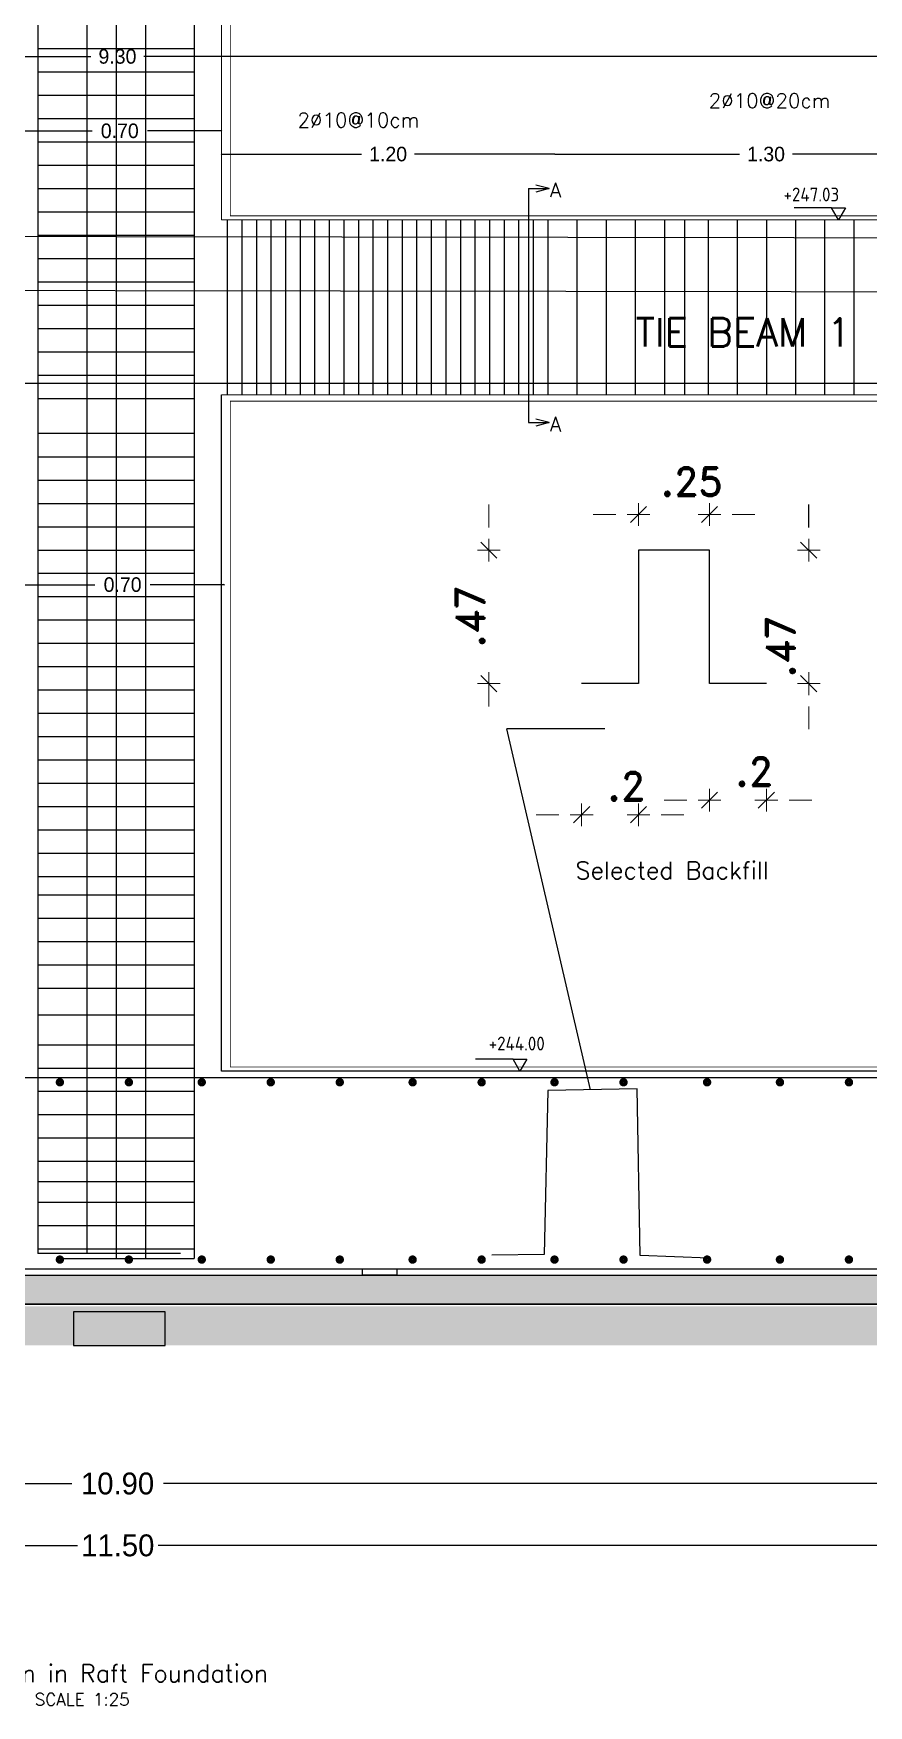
# Model space of a CAD drawing. Extents: x 166525 to 167198, y 178739 to 179747.
# Drawn here: x 166640.73 to 166652.2, y 179470.07 to 179493.01 of the extents above; entities that cross this region are included whole.
import ezdxf

# ---------------------------------------------------------------- set-up
doc = ezdxf.new("R2010")
doc.units = 0
doc.header["$MEASUREMENT"] = 0
for name, pattern in [('AUSGEZOGEN', [0]), ('STRICHPUNKT2', [0.7, 0.4, -0.15, 0, -0.15]), ('VONLAYER', [0])]:
    doc.linetypes.add(name, pattern=pattern)
doc.layers.get('0').update_dxf_attribs({"linetype": 'CONTINUOUS'})
doc.layers.get('DEFPOINTS').update_dxf_attribs({"linetype": 'CONTINUOUS'})
doc.layers.add('BEAM', color=6, linetype='CONTINUOUS', lineweight=13)
for name, color, linetype in [('BEAM-DIM', 4, 'CONTINUOUS'), ('BEAM-REIN', 2, 'CONTINUOUS'), ('blinding', 1, 'CONTINUOUS'), ('EBENE0', 7, 'AUSGEZOGEN'), ('found', 6, 'CONTINUOUS'), ('REBARS', 2, 'CONTINUOUS'), ('Reinforcement', 10, 'CONTINUOUS'), ('TEXT', 7, 'CONTINUOUS')]:
    doc.layers.add(name, color=color, linetype=linetype)
doc.styles.add('ISO8', font='iso8')
doc.styles.add('ROMAND10', font='ROMAND.shx', dxfattribs={"height": 0.2})
doc.styles.add('ROMANS', font='romans.shx')
doc.dimstyles.new('1-25', dxfattribs={"dimtxt": 0.2, "dimasz": 0.01, "dimexe": 0, "dimexo": 0, "dimgap": 0.08, "dimtad": 0, "dimlfac": 0.25, "dimzin": 0, "dimdsep": 46, "dimtxsty": 'Standard', "dimblk1": 'OBLIQUE', "dimblk2": 'OBLIQUE', "dimsah": 1, "dimcen": 0, "dimse1": 1, "dimse2": 1, "dimclrd": 256, "dimclre": 256, "dimclrt": 4, "dimadec": 0, "dimazin": 0, "dimtfac": 5.555556, "dimtix": 1, "dimtofl": 0, "dimtmove": 2, "dimatfit": 3, "dimldrblk": 'OBLIQUE', "dimfxl": 1, "dimtolj": 1, "dimtzin": 0, "dimarcsym": 0})

# ---------------------------------------------------------------- blocks, each defined once
blk = doc.blocks.new('_OBLIQUE')
at = {"color": 0, "linetype": 'ByBlock'}
blk.add_line((-0.5, -0.5), (0.5, 0.5), dxfattribs=at)
blk = doc.blocks.new('*D773')
at = {"linetype": 'Continuous', "lineweight": -2, "transparency": 16777216}
for p, q in [((166643.314, 179491.355), (166645.239, 179491.355)), ((166647.889, 179491.355), (166645.965, 179491.355))]:
    blk.add_line(p, q, dxfattribs=at)
at = {"layer": 'DEFPOINTS', "color": 0, "linetype": 'Continuous', "transparency": 16777216}
for p in [(166643.314, 179491.355), (166647.889, 179491.355), (166647.889, 179491.355)]:
    blk.add_point(p, dxfattribs=at)
at = {"linetype": 'Continuous', "lineweight": -2, "transparency": 16777216, "xscale": 0.01, "yscale": 0.01, "zscale": 0.01, "rotation": 180}
blk.add_blockref('_OBLIQUE', (166643.314, 179491.355), dxfattribs=at)
at = {"linetype": 'Continuous', "lineweight": -2, "transparency": 16777216, "xscale": 0.01, "yscale": 0.01, "zscale": 0.01}
blk.add_blockref('_OBLIQUE', (166647.889, 179491.355), dxfattribs=at)
at = {"color": 4, "linetype": 'Continuous', "transparency": 16777216, "insert": (166645.602, 179491.355), "char_height": 0.2, "attachment_point": 5}
blk.add_mtext('\\A1;1.20', dxfattribs=at)
blk = doc.blocks.new('*D774')
at = {"linetype": 'Continuous', "lineweight": -2, "transparency": 16777216}
for p, q in [((166647.889, 179491.355), (166650.426, 179491.355)), ((166653.689, 179491.355), (166651.153, 179491.355))]:
    blk.add_line(p, q, dxfattribs=at)
at = {"layer": 'DEFPOINTS', "color": 0, "linetype": 'Continuous', "transparency": 16777216}
for p in [(166647.889, 179491.355), (166653.689, 179491.355), (166653.689, 179491.355)]:
    blk.add_point(p, dxfattribs=at)
at = {"linetype": 'Continuous', "lineweight": -2, "transparency": 16777216, "xscale": 0.01, "yscale": 0.01, "zscale": 0.01, "rotation": 180}
blk.add_blockref('_OBLIQUE', (166647.889, 179491.355), dxfattribs=at)
at = {"linetype": 'Continuous', "lineweight": -2, "transparency": 16777216, "xscale": 0.01, "yscale": 0.01, "zscale": 0.01}
blk.add_blockref('_OBLIQUE', (166653.689, 179491.355), dxfattribs=at)
at = {"color": 4, "linetype": 'Continuous', "transparency": 16777216, "insert": (166650.789, 179491.355), "char_height": 0.2, "attachment_point": 5}
blk.add_mtext('\\A1;1.30', dxfattribs=at)
blk = doc.blocks.new('*D780')
at = {"linetype": 'Continuous', "lineweight": -2, "transparency": 16777216}
for p, q in [((166640.564, 179485.447), (166641.578, 179485.447)), ((166643.351, 179485.447), (166642.338, 179485.447))]:
    blk.add_line(p, q, dxfattribs=at)
at = {"layer": 'DEFPOINTS', "color": 0, "linetype": 'Continuous', "transparency": 16777216}
for p in [(166640.564, 179486.007), (166643.351, 179485.884), (166640.564, 179485.447)]:
    blk.add_point(p, dxfattribs=at)
at = {"linetype": 'Continuous', "lineweight": -2, "transparency": 16777216, "xscale": 0.01, "yscale": 0.01, "zscale": 0.01, "rotation": 180}
blk.add_blockref('_OBLIQUE', (166640.564, 179485.447), dxfattribs=at)
at = {"linetype": 'Continuous', "lineweight": -2, "transparency": 16777216, "xscale": 0.01, "yscale": 0.01, "zscale": 0.01}
blk.add_blockref('_OBLIQUE', (166643.351, 179485.447), dxfattribs=at)
at = {"color": 4, "linetype": 'Continuous', "transparency": 16777216, "insert": (166641.958, 179485.447), "char_height": 0.2, "attachment_point": 5}
blk.add_mtext('\\A1;0.70', dxfattribs=at)
blk = doc.blocks.new('*D781')
at = {"linetype": 'Continuous', "lineweight": -2, "transparency": 16777216}
for p, q in [((166640.524, 179491.674), (166641.539, 179491.674)), ((166643.314, 179491.674), (166642.299, 179491.674))]:
    blk.add_line(p, q, dxfattribs=at)
at = {"layer": 'DEFPOINTS', "color": 0, "linetype": 'Continuous', "transparency": 16777216}
for p in [(166640.524, 179491.674), (166640.524, 179491.562), (166643.314, 179491.562)]:
    blk.add_point(p, dxfattribs=at)
at = {"linetype": 'Continuous', "lineweight": -2, "transparency": 16777216, "xscale": 0.01, "yscale": 0.01, "zscale": 0.01, "rotation": 180}
blk.add_blockref('_OBLIQUE', (166640.524, 179491.674), dxfattribs=at)
at = {"linetype": 'Continuous', "lineweight": -2, "transparency": 16777216, "xscale": 0.01, "yscale": 0.01, "zscale": 0.01}
blk.add_blockref('_OBLIQUE', (166643.314, 179491.674), dxfattribs=at)
at = {"color": 4, "linetype": 'Continuous', "transparency": 16777216, "insert": (166641.919, 179491.674), "char_height": 0.2, "attachment_point": 5}
blk.add_mtext('\\A1;0.70', dxfattribs=at)
blk = doc.blocks.new('*D786')
at = {"linetype": 'Continuous', "lineweight": -2, "transparency": 16777216}
for p, q in [((166620.082, 179473.111), (166641.259, 179473.111)), ((166663.697, 179473.111), (166642.519, 179473.111))]:
    blk.add_line(p, q, dxfattribs=at)
at = {"layer": 'DEFPOINTS', "color": 0, "linetype": 'Continuous', "transparency": 16777216}
for p in [(166620.082, 179475.973), (166663.697, 179475.973), (166663.697, 179473.111)]:
    blk.add_point(p, dxfattribs=at)
at = {"linetype": 'Continuous', "lineweight": -2, "transparency": 16777216, "xscale": 0.01, "yscale": 0.01, "zscale": 0.01, "rotation": 180}
blk.add_blockref('_OBLIQUE', (166620.082, 179473.111), dxfattribs=at)
at = {"linetype": 'Continuous', "lineweight": -2, "transparency": 16777216, "xscale": 0.01, "yscale": 0.01, "zscale": 0.01}
blk.add_blockref('_OBLIQUE', (166663.697, 179473.111), dxfattribs=at)
at = {"color": 4, "linetype": 'Continuous', "transparency": 16777216, "insert": (166641.889, 179473.111), "char_height": 0.3, "attachment_point": 5}
blk.add_mtext('\\A1;10.90', dxfattribs=at)
blk = doc.blocks.new('2')
for p, q in [((1, 0), (-1, 0)), ((0.71, 0.71), (-0.71, -0.71)), ((0, 1), (0, -1))]:
    blk.add_line(p, q)
blk = doc.blocks.new('*D845')
at = {"linetype": 'Continuous', "lineweight": -2, "transparency": 16777216}
for p, q in [((166618.886, 179472.262), (166641.337, 179472.262)), ((166664.897, 179472.262), (166642.447, 179472.262))]:
    blk.add_line(p, q, dxfattribs=at)
at = {"layer": 'DEFPOINTS', "color": 0, "linetype": 'Continuous', "transparency": 16777216}
for p in [(166618.886, 179475.773), (166664.897, 179475.773), (166664.897, 179472.262)]:
    blk.add_point(p, dxfattribs=at)
at = {"linetype": 'Continuous', "lineweight": -2, "transparency": 16777216, "xscale": 0.01, "yscale": 0.01, "zscale": 0.01, "rotation": 180}
blk.add_blockref('_OBLIQUE', (166618.886, 179472.262), dxfattribs=at)
at = {"linetype": 'Continuous', "lineweight": -2, "transparency": 16777216, "xscale": 0.01, "yscale": 0.01, "zscale": 0.01}
blk.add_blockref('_OBLIQUE', (166664.897, 179472.262), dxfattribs=at)
at = {"color": 4, "linetype": 'Continuous', "transparency": 16777216, "insert": (166641.892, 179472.262), "char_height": 0.3, "attachment_point": 5}
blk.add_mtext('\\A1;11.50', dxfattribs=at)
blk = doc.blocks.new('*D852')
at = {"linetype": 'Continuous', "lineweight": -2, "transparency": 16777216}
for p, q in [((166623.277, 179492.695), (166641.523, 179492.695)), ((166660.496, 179492.695), (166642.25, 179492.695))]:
    blk.add_line(p, q, dxfattribs=at)
at = {"layer": 'DEFPOINTS', "color": 0, "linetype": 'Continuous', "transparency": 16777216}
for p in [(166660.496, 179492.695), (166623.277, 179490.243), (166660.496, 179490.243)]:
    blk.add_point(p, dxfattribs=at)
at = {"linetype": 'Continuous', "lineweight": -2, "transparency": 16777216, "xscale": 0.01, "yscale": 0.01, "zscale": 0.01, "rotation": 180}
blk.add_blockref('_OBLIQUE', (166623.277, 179492.695), dxfattribs=at)
at = {"linetype": 'Continuous', "lineweight": -2, "transparency": 16777216, "xscale": 0.01, "yscale": 0.01, "zscale": 0.01}
blk.add_blockref('_OBLIQUE', (166660.496, 179492.695), dxfattribs=at)
at = {"color": 4, "linetype": 'Continuous', "transparency": 16777216, "insert": (166641.887, 179492.695), "char_height": 0.2, "attachment_point": 5}
blk.add_mtext('\\A1;9.30', dxfattribs=at)

msp = doc.modelspace()

# ---------------------------------------------------------------- hatches: boundary and pattern name
at = {"linetype": 'Continuous'}
h = msp.add_hatch(dxfattribs=at)
h.set_pattern_fill('AR-CONC', color=8, scale=0.1, style=0)
h.set_pattern_definition([(50, (0, 0), (0.7172601826, -0.062752135), [0.075, -0.825]), (355, (0, 0), (-0.1387513336, 0.7521921337), [0.06, -0.66]), (100.4514, (0.0598, -0.0052), (0.5785093817, 0.689439542), [0.06374019, -0.701142112]), (46.1842, (0, 0.2), (1.0672410486, -0.1655190143), [0.1125, -1.2375]), (96.6356, (0.0889, 0.1862), (0.9346627055, 0.974117871), [0.095610288, -1.051713]), (351.1842, (0, 0.2), (0.934661945, 0.974118601), [0.09, -0.99]), (21, (0.1, 0.15), (0.5969070521, -0.4026188907), [0.075, -0.825]), (326, (0.1, 0.15), (0.243315332, 0.725150045), [0.06, -0.66]), (71.4514, (0.14974, 0.11645), (0.8402226286, 0.3225304967), [0.06374019, -0.701142112]), (37.5, (0, 0), (0.01215985532, 0.33289385383), [0, -0.652, 0, -0.67, 0, -0.6625]), (7.5, (0, 0), (0.26306953744, 0.3944117119), [0, -0.382, 0, -0.637, 0, -0.2525]), (327.5, (-0.223, 0), (0.53382243617, -0.02255487173), [0, -0.25, 0, -0.78, 0, -1.035]), (317.5, (-0.323, 0), (0.5831861693, 0.1001049823), [0, -0.325, 0, -0.518, 0, -0.735])])
h.paths.add_polyline_path([(166663.8972, 179475.97318), (166663.4972, 179475.97318), (166620.28151, 179475.97318), (166619.88151, 179475.97318), (166619.88151, 179475.57318), (166663.8972, 179475.57318)])
h = msp.add_hatch(dxfattribs=at)
h.set_pattern_fill('EARTH', color=8, scale=1.3, style=0)
h.set_pattern_definition([(0, (-995.65346, 1.22224), (0.325, 0.325), [0.325, -0.325]), (0, (-995.65346, 1.3441), (0.325, 0.325), [0.325, -0.325]), (0, (-995.65346, 1.466), (0.325, 0.325), [0.325, -0.325]), (90, (-995.61283, 1.5066), (-0.325, 0.325), [0.325, -0.325]), (90, (-995.49096, 1.5066), (-0.325, 0.325), [0.325, -0.325]), (90, (-995.36908, 1.5066), (-0.325, 0.325), [0.325, -0.325])])
h.paths.add_polyline_path([(166663.39962, 179475.54321), (166621.95384, 179475.54321), (166621.95384, 179475.00924), (166663.39962, 179475.00924)])

# ---------------------------------------------------------------- linework, layer by layer
at = {"color": 8, "linetype": 'Continuous'}
for p, q in [((166647.5268, 179490.88213), (166647.5268, 179487.67047)), ((166647.5268, 179490.88213), (166647.81364, 179490.88213)), ((166647.81364, 179490.88213), (166647.63073, 179490.93092)), ((166647.81364, 179490.88213), (166647.63073, 179490.83334)), ((166647.5268, 179487.67047), (166647.81364, 179487.67047)), ((166647.81364, 179487.67047), (166647.63073, 179487.71926)), ((166647.81364, 179487.67047), (166647.63073, 179487.62169)), ((166648.57443, 179483.47021), (166647.23098, 179483.46705)), ((166648.38174, 179478.51657), (166647.23098, 179483.46705))]:
    msp.add_line(p, q, dxfattribs=at)
msp.add_line((166651.37511, 179486.23385), (166651.37511, 179486.54585))
at = {"color": 2, "linetype": 'Continuous'}
for p, q in [((166650.01341, 179485.92185), (166649.03841, 179485.92185)), ((166649.03841, 179485.92185), (166649.03841, 179484.08885)), ((166650.01341, 179484.08885), (166650.01341, 179485.92185)), ((166649.03841, 179484.08885), (166648.25841, 179484.08885)), ((166650.79341, 179484.08885), (166650.01341, 179484.08885)), ((166647.79257, 179478.50669), (166647.74464, 179476.25634)), ((166649.02204, 179478.52731), (166647.79257, 179478.50669)), ((166649.0604, 179476.23957), (166649.02204, 179478.52731)), ((166642.75314, 179476.26972), (166640.79318, 179476.26972)), ((166641.12518, 179476.20116), (166642.93852, 179476.20116)), ((166647.74464, 179476.25634), (166647.02764, 179476.24712)), ((166650.00302, 179476.20542), (166649.0604, 179476.23957))]:
    msp.add_line(p, q, dxfattribs=at)
at = {"color": 2, "linetype": 'STRICHPUNKT2', "const_width": 0.012}
for points in [[(166643.43615, 179499.69227), (166643.43615, 179490.50918), (166658.02794, 179490.50918), (166658.02794, 179499.63594)], [(166658.02794, 179487.96475), (166643.43615, 179487.96475), (166643.43615, 179478.82918), (166658.02794, 179478.82918), (166658.02794, 179487.95594)]]:
    msp.add_lwpolyline(points, dxfattribs=at)
at = {"color": 2, "linetype": 'Continuous'}
msp.add_lwpolyline([(166645.25164, 179476.05767), (166645.72254, 179476.05767), (166645.72254, 179475.97318), (166645.25164, 179475.97318)], close=True, dxfattribs=at)
at = {"color": 29, "linetype": 'Continuous'}
msp.add_lwpolyline([(166642.54084, 179475.47056), (166641.28533, 179475.47056), (166641.28533, 179475.0054), (166642.54084, 179475.0054)], close=True, dxfattribs=at)
at = {"layer": 'BEAM'}
for p, q in [((166643.31435, 179490.45318), (166643.31435, 179499.73318)), ((166643.31435, 179490.45318), (166658.0972, 179490.45318)), ((166643.31435, 179488.05318), (166658.0972, 179488.05318)), ((166646.98326, 179486.23385), (166646.98326, 179486.54585)), ((166648.72641, 179486.41049), (166648.41441, 179486.41049)), ((166650.32541, 179486.41049), (166650.63741, 179486.41049)), ((166646.98326, 179483.93285), (166646.98326, 179483.77685)), ((166651.37511, 179483.77685), (166651.37511, 179483.46485)), ((166647.94641, 179482.29035), (166647.63441, 179482.29035)), ((166649.35041, 179482.29035), (166649.66241, 179482.29035)), ((166649.70141, 179482.48982), (166649.38941, 179482.48982)), ((166651.10541, 179482.48982), (166651.41741, 179482.48982))]:
    msp.add_line(p, q, dxfattribs=at)
at = {"layer": 'BEAM-REIN', "const_width": 0.05472}
for points in [[(166641.06681, 179478.61862, 1), (166641.12729, 179478.61862, 1)], [(166642.014, 179478.61862, 1), (166642.07448, 179478.61862, 1)], [(166643.014, 179478.61862, 1), (166643.07448, 179478.61862, 1)], [(166643.96119, 179478.61862, 1), (166644.02167, 179478.61862, 1)], [(166644.90839, 179478.61862, 1), (166644.96887, 179478.61862, 1)], [(166645.90839, 179478.61862, 1), (166645.96887, 179478.61862, 1)], [(166646.85558, 179478.61862, 1), (166646.91606, 179478.61862, 1)], [(166647.85558, 179478.61862, 1), (166647.91606, 179478.61862, 1)], [(166648.80277, 179478.61862, 1), (166648.86325, 179478.61862, 1)], [(166649.94996, 179478.61862, 1), (166650.01044, 179478.61862, 1)], [(166650.94996, 179478.61862, 1), (166651.01044, 179478.61862, 1)], [(166651.89715, 179478.61862, 1), (166651.95763, 179478.61862, 1)], [(166641.06681, 179476.18558, 1), (166641.12729, 179476.18558, 1)], [(166642.014, 179476.18558, 1), (166642.07448, 179476.18558, 1)], [(166643.014, 179476.18558, 1), (166643.07448, 179476.18558, 1)], [(166643.96119, 179476.18558, 1), (166644.02167, 179476.18558, 1)], [(166644.90839, 179476.18558, 1), (166644.96887, 179476.18558, 1)], [(166645.90839, 179476.18558, 1), (166645.96887, 179476.18558, 1)], [(166646.85558, 179476.18558, 1), (166646.91606, 179476.18558, 1)], [(166647.85558, 179476.18558, 1), (166647.91606, 179476.18558, 1)], [(166648.80277, 179476.18558, 1), (166648.86325, 179476.18558, 1)], [(166649.94996, 179476.18558, 1), (166650.01044, 179476.18558, 1)], [(166650.94996, 179476.18558, 1), (166651.01044, 179476.18558, 1)], [(166651.89715, 179476.18558, 1), (166651.95763, 179476.18558, 1)]]:
    msp.add_lwpolyline(points, format="xyb", close=True, dxfattribs=at)
at = {"layer": 'blinding'}
for p, q in [((166618.8859, 179475.57318), (166664.89729, 179475.57318)), ((166664.89729, 179475.57318), (166618.8859, 179475.57318))]:
    msp.add_line(p, q, dxfattribs=at)
at = {"layer": 'EBENE0', "color": 3, "linetype": 'AUSGEZOGEN'}
for p, q in [((166651.68977, 179490.61686), (166651.17315, 179490.61686)), ((166651.78427, 179490.45318), (166651.68977, 179490.61686)), ((166651.68977, 179490.61686), (166651.87877, 179490.61686)), ((166651.87877, 179490.61686), (166651.78427, 179490.45318)), ((166647.31671, 179478.93686), (166646.80008, 179478.93686)), ((166647.41121, 179478.77318), (166647.31671, 179478.93686)), ((166647.31671, 179478.93686), (166647.50571, 179478.93686)), ((166647.50571, 179478.93686), (166647.41121, 179478.77318))]:
    msp.add_line(p, q, dxfattribs=at)
at = {"layer": 'found'}
for p, q in [((166643.31435, 179478.77318), (166643.31435, 179488.05318)), ((166658.0972, 179478.77318), (166643.31435, 179478.77318)), ((166620.08151, 179475.97318), (166663.6972, 179475.97318))]:
    msp.add_line(p, q, dxfattribs=at)
at = {"layer": 'REBARS'}
for p, q in [((166640.79318, 179503.93496), (166640.79318, 179476.26972)), ((166641.46672, 179503.93496), (166641.46672, 179476.27813)), ((166641.86759, 179504.05714), (166641.86759, 179476.20116)), ((166642.27206, 179503.93739), (166642.27206, 179476.20116)), ((166642.93852, 179503.93739), (166642.93852, 179476.20116)), ((166620.19574, 179478.68216), (166663.44316, 179478.68216)), ((166620.27178, 179476.05767), (166663.49385, 179476.05767))]:
    msp.add_line(p, q, dxfattribs=at)
for points in [[(166660.57199, 179488.84122), (166660.57199, 179490.0924), (166660.55837, 179490.1432), (166660.52119, 179490.18039), (166660.47039, 179490.194), (166623.25585, 179490.24688), (166623.20505, 179490.23327), (166623.16786, 179490.19608), (166623.15425, 179490.14528), (166623.15425, 179488.73436)], [(166660.63915, 179489.71885), (166660.63915, 179488.31127), (166660.62554, 179488.26047), (166660.58835, 179488.22328), (166660.53755, 179488.20967), (166623.32301, 179488.20967), (166623.23503, 179488.23317), (166623.23503, 179488.23317), (166623.22141, 179488.26681), (166623.22141, 179489.5799)], [(166660.52028, 179489.11556), (166660.52028, 179489.35154), (166660.50667, 179489.40234), (166660.46948, 179489.43953), (166660.41868, 179489.45314), (166623.28464, 179489.50602), (166623.23384, 179489.49241), (166623.19665, 179489.45522), (166623.18304, 179489.40442), (166623.18304, 179489.16844)]]:
    msp.add_lwpolyline(points, dxfattribs=at)
at = {"layer": 'Reinforcement', "linetype": 'VONLAYER'}
for p, q in [((166640.79318, 179492.80275), (166642.93852, 179492.80275)), ((166640.79318, 179492.48275), (166642.93852, 179492.48275)), ((166640.79318, 179492.16275), (166642.93852, 179492.16275)), ((166640.79318, 179491.84275), (166642.93852, 179491.84275)), ((166640.79318, 179491.52275), (166642.93852, 179491.52275)), ((166640.79318, 179491.20275), (166642.93852, 179491.20275)), ((166640.79318, 179490.88275), (166642.93852, 179490.88275)), ((166640.79318, 179490.56275), (166642.93852, 179490.56275)), ((166640.79318, 179490.24275), (166642.93852, 179490.24275)), ((166640.79318, 179489.92275), (166642.93852, 179489.92275)), ((166640.79318, 179489.60275), (166642.93852, 179489.60275)), ((166640.79318, 179489.28275), (166642.93852, 179489.28275)), ((166640.79318, 179489.28275), (166642.93852, 179489.28275)), ((166640.79318, 179488.96275), (166642.93852, 179488.96275)), ((166640.79318, 179488.64275), (166642.93852, 179488.64275)), ((166640.79318, 179488.32275), (166642.93852, 179488.32275)), ((166640.79318, 179488.00275), (166642.93852, 179488.00275)), ((166641.11488, 179488.00275), (166642.75314, 179488.00275)), ((166640.79318, 179487.52471), (166642.93852, 179487.52471)), ((166640.79318, 179487.20275), (166642.93852, 179487.20275)), ((166640.79318, 179486.88275), (166642.93852, 179486.88275)), ((166640.79318, 179486.56275), (166642.93852, 179486.56275)), ((166640.79318, 179486.24275), (166642.93852, 179486.24275)), ((166640.79318, 179485.92275), (166642.93852, 179485.92275)), ((166640.79318, 179485.92275), (166642.93852, 179485.92275)), ((166640.79318, 179485.60275), (166642.93852, 179485.60275)), ((166640.79318, 179485.28275), (166642.93852, 179485.28275)), ((166640.79318, 179484.96275), (166642.93852, 179484.96275)), ((166640.79318, 179484.64275), (166642.93852, 179484.64275)), ((166640.79318, 179484.32275), (166642.93852, 179484.32275)), ((166640.79318, 179484.00275), (166642.93852, 179484.00275)), ((166640.79318, 179483.68275), (166642.93852, 179483.68275)), ((166640.79318, 179483.36275), (166642.93852, 179483.36275)), ((166640.79318, 179483.04275), (166642.93852, 179483.04275)), ((166640.79318, 179482.72275), (166642.93852, 179482.72275)), ((166640.79318, 179482.40275), (166642.93852, 179482.40275)), ((166640.79318, 179482.08275), (166642.93852, 179482.08275)), ((166640.79318, 179481.76275), (166642.93852, 179481.76275)), ((166640.79318, 179481.44275), (166642.93852, 179481.44275)), ((166640.79318, 179481.19078), (166642.93852, 179481.19078)), ((166640.79318, 179480.87078), (166642.93852, 179480.87078)), ((166640.79318, 179480.55078), (166642.93852, 179480.55078)), ((166640.79318, 179480.23078), (166642.93852, 179480.23078)), ((166640.79318, 179479.91078), (166642.93852, 179479.91078)), ((166640.79318, 179479.54308), (166642.93852, 179479.54308)), ((166640.79318, 179479.54308), (166642.93852, 179479.54308)), ((166640.79318, 179479.13452), (166642.93852, 179479.13452)), ((166640.79318, 179478.81452), (166642.93852, 179478.81452)), ((166640.79318, 179478.49452), (166642.93852, 179478.49452)), ((166640.79318, 179478.17452), (166642.93852, 179478.17452)), ((166640.79318, 179478.17452), (166642.93852, 179478.17452)), ((166640.79318, 179477.85452), (166642.93852, 179477.85452)), ((166640.79318, 179477.53452), (166642.93852, 179477.53452)), ((166640.79318, 179477.25552), (166642.93852, 179477.25552)), ((166640.79318, 179476.97494), (166642.93852, 179476.97494)), ((166640.79318, 179476.65452), (166642.93852, 179476.65452)), ((166640.79318, 179476.65452), (166642.93852, 179476.65452)), ((166640.79318, 179476.33452), (166642.93852, 179476.33452))]:
    msp.add_line(p, q, dxfattribs=at)
at = {"layer": 'Reinforcement', "color": 3, "linetype": 'VONLAYER'}
for p, q in [((166643.39844, 179488.05318), (166643.39844, 179490.45318)), ((166643.59844, 179488.05318), (166643.59844, 179490.45318)), ((166643.79844, 179488.05318), (166643.79844, 179490.45318)), ((166643.99844, 179488.05318), (166643.99844, 179490.45318)), ((166644.19844, 179488.05318), (166644.19844, 179490.45318)), ((166644.39844, 179488.05318), (166644.39844, 179490.45318)), ((166644.59844, 179488.05318), (166644.59844, 179490.45318)), ((166644.79844, 179488.05318), (166644.79844, 179490.45318)), ((166644.99844, 179488.05318), (166644.99844, 179490.45318)), ((166645.19844, 179488.05318), (166645.19844, 179490.45318)), ((166645.39844, 179488.05318), (166645.39844, 179490.45318)), ((166645.59844, 179488.05318), (166645.59844, 179490.45318)), ((166645.79844, 179488.05318), (166645.79844, 179490.45318)), ((166645.99844, 179488.05318), (166645.99844, 179490.45318)), ((166646.19844, 179488.05318), (166646.19844, 179490.45318)), ((166646.39844, 179488.05318), (166646.39844, 179490.45318)), ((166646.59844, 179488.05318), (166646.59844, 179490.45318)), ((166646.79844, 179488.05318), (166646.79844, 179490.45318)), ((166646.99844, 179488.05318), (166646.99844, 179490.45318)), ((166647.19844, 179488.05318), (166647.19844, 179490.45318)), ((166647.39844, 179488.05318), (166647.39844, 179490.45318)), ((166647.59844, 179488.05318), (166647.59844, 179490.45318)), ((166647.79844, 179488.05318), (166647.79844, 179490.45318)), ((166648.19844, 179488.05318), (166648.19844, 179490.45318)), ((166648.59844, 179488.05318), (166648.59844, 179490.45318)), ((166648.99844, 179488.05318), (166648.99844, 179490.45318)), ((166649.39844, 179488.05318), (166649.39844, 179490.45318)), ((166649.674, 179488.05318), (166649.674, 179490.45318)), ((166649.99844, 179488.05318), (166649.99844, 179490.45318)), ((166650.39844, 179488.05318), (166650.39844, 179490.45318)), ((166650.79844, 179488.05318), (166650.79844, 179490.45318)), ((166651.19844, 179488.05318), (166651.19844, 179490.45318)), ((166651.59844, 179488.05318), (166651.59844, 179490.45318)), ((166651.99844, 179488.05318), (166651.99844, 179490.45318))]:
    msp.add_line(p, q, dxfattribs=at)

# ---------------------------------------------------------------- block references
at = {"layer": 'BEAM', "xscale": 0.156, "yscale": 0.156, "zscale": 0.156}
for p in [(166649.03841, 179486.41049), (166650.01341, 179482.48982), (166648.25841, 179482.29035)]:
    msp.add_blockref('2', p, dxfattribs=at)
for p, rotation in [((166650.01341, 179486.41049), 180), ((166646.98326, 179485.92185), 270), ((166651.37511, 179485.92185), 270), ((166646.98326, 179484.08885), 90), ((166651.37511, 179484.08885), 90), ((166650.79341, 179482.48982), 180), ((166649.03841, 179482.29035), 180)]:
    msp.add_blockref('2', p, dxfattribs=dict(at, rotation=rotation))

# ---------------------------------------------------------------- texts
at = {"color": 1, "linetype": 'Continuous', "char_height": 0.39, "attachment_point": 5, "style": 'ROMAND10'}
for s, insert in [('\\A1;.25', (166649.76966, 179486.85899)), ('\\A1;.2', (166650.62627, 179482.87982)), ('\\A1;.2', (166648.87127, 179482.68035))]:
    msp.add_mtext(s, dxfattribs=dict(at, insert=insert))
at = {"color": 1, "linetype": 'Continuous', "char_height": 0.39, "attachment_point": 5, "rotation": 90, "style": 'ROMAND10'}
for insert in [(166646.7258, 179485.01014), (166650.98511, 179484.59677)]:
    msp.add_mtext('\\A1;.47', dxfattribs=dict(at, insert=insert))
at = {"layer": 'BEAM-DIM', "style": 'ROMANS'}
for s, height, p in [('2%%C10@20cm', 0.2, (166650.00193, 179491.98867)), ('2%%C10@10cm', 0.2, (166644.35876, 179491.72282)), ('A', 0.2, (166647.82244, 179490.76248)), ('TIE BEAM 1', 0.39, (166648.99844, 179488.71416)), ('A', 0.2, (166647.82244, 179487.55083))]:
    msp.add_text(s, height=height, dxfattribs=at).set_placement(p)
at = {"layer": 'EBENE0', "color": 3, "style": 'ISO8'}
for s, p in [('+247.03', (166651.02924, 179490.70721)), ('+244.00', (166646.98297, 179479.05574))]:
    msp.add_text(s, height=0.189, dxfattribs=at).set_placement(p)
at = {"layer": 'TEXT', "style": 'ROMANS'}
for s, height, p in [('Selected Backfill', 0.24, (166648.1738, 179481.40602, 178.56)), ('Section in Raft Foundation', 0.24, (166639.59469, 179470.38845, 178.56)), ('SCALE 1:25', 0.168, (166640.75211, 179470.06572, 130.2))]:
    msp.add_text(s, height=height, dxfattribs=at).set_placement(p)

# ---------------------------------------------------------------- dimensions: what is measured, and where the dimension line sits
at = {"color": 2, "linetype": 'Continuous'}
for base, p1, p2, picture, middle in [((166660.49579, 179492.69464), (166623.27734, 179490.24275), (166660.49579, 179490.24275), '*D852', (166641.88656, 179492.69464)), ((166640.52435, 179491.67401), (166643.31435, 179491.56177), (166640.52435, 179491.56177), '*D781', (166641.91935, 179491.67401)), ((166640.56435, 179485.44723), (166643.35097, 179485.88381), (166640.56435, 179486.0073), '*D780', (166641.95766, 179485.44723))]:
    dim = msp.add_linear_dim(base=base, p1=p1, p2=p2, dimstyle='1-25', dxfattribs=at)
    dim.commit()
    dim.dimension.update_dxf_attribs({"geometry": picture, "text_midpoint": middle})
for base, p1, p2, text, picture, middle in [((166647.88935, 179491.35529), (166643.31435, 179491.35529), (166647.88935, 179491.35529), '1.20', '*D773', (166645.60185, 179491.35529)), ((166653.68935, 179491.35529), (166647.88935, 179491.35529), (166653.68935, 179491.35529), '1.30', '*D774', (166650.78935, 179491.35529))]:
    dim = msp.add_linear_dim(base=base, p1=p1, p2=p2, text=text, dimstyle='1-25', dxfattribs=at)
    dim.commit()
    dim.dimension.update_dxf_attribs({"geometry": picture, "text_midpoint": middle})
for base, p1, p2, picture, middle in [((166663.6972, 179473.11104), (166620.08151, 179475.97318), (166663.6972, 179475.97318), '*D786', (166641.88935, 179473.11104)), ((166664.89729, 179472.26172), (166618.8859, 179475.77318), (166664.89729, 179475.77318), '*D845', (166641.8916, 179472.26172))]:
    dim = msp.add_linear_dim(base=base, p1=p1, p2=p2, dimstyle='1-25', override={"dimtxt": 0.3}, dxfattribs=at)
    dim.commit()
    dim.dimension.update_dxf_attribs({"geometry": picture, "text_midpoint": middle})

doc.saveas('drawing.dxf')
